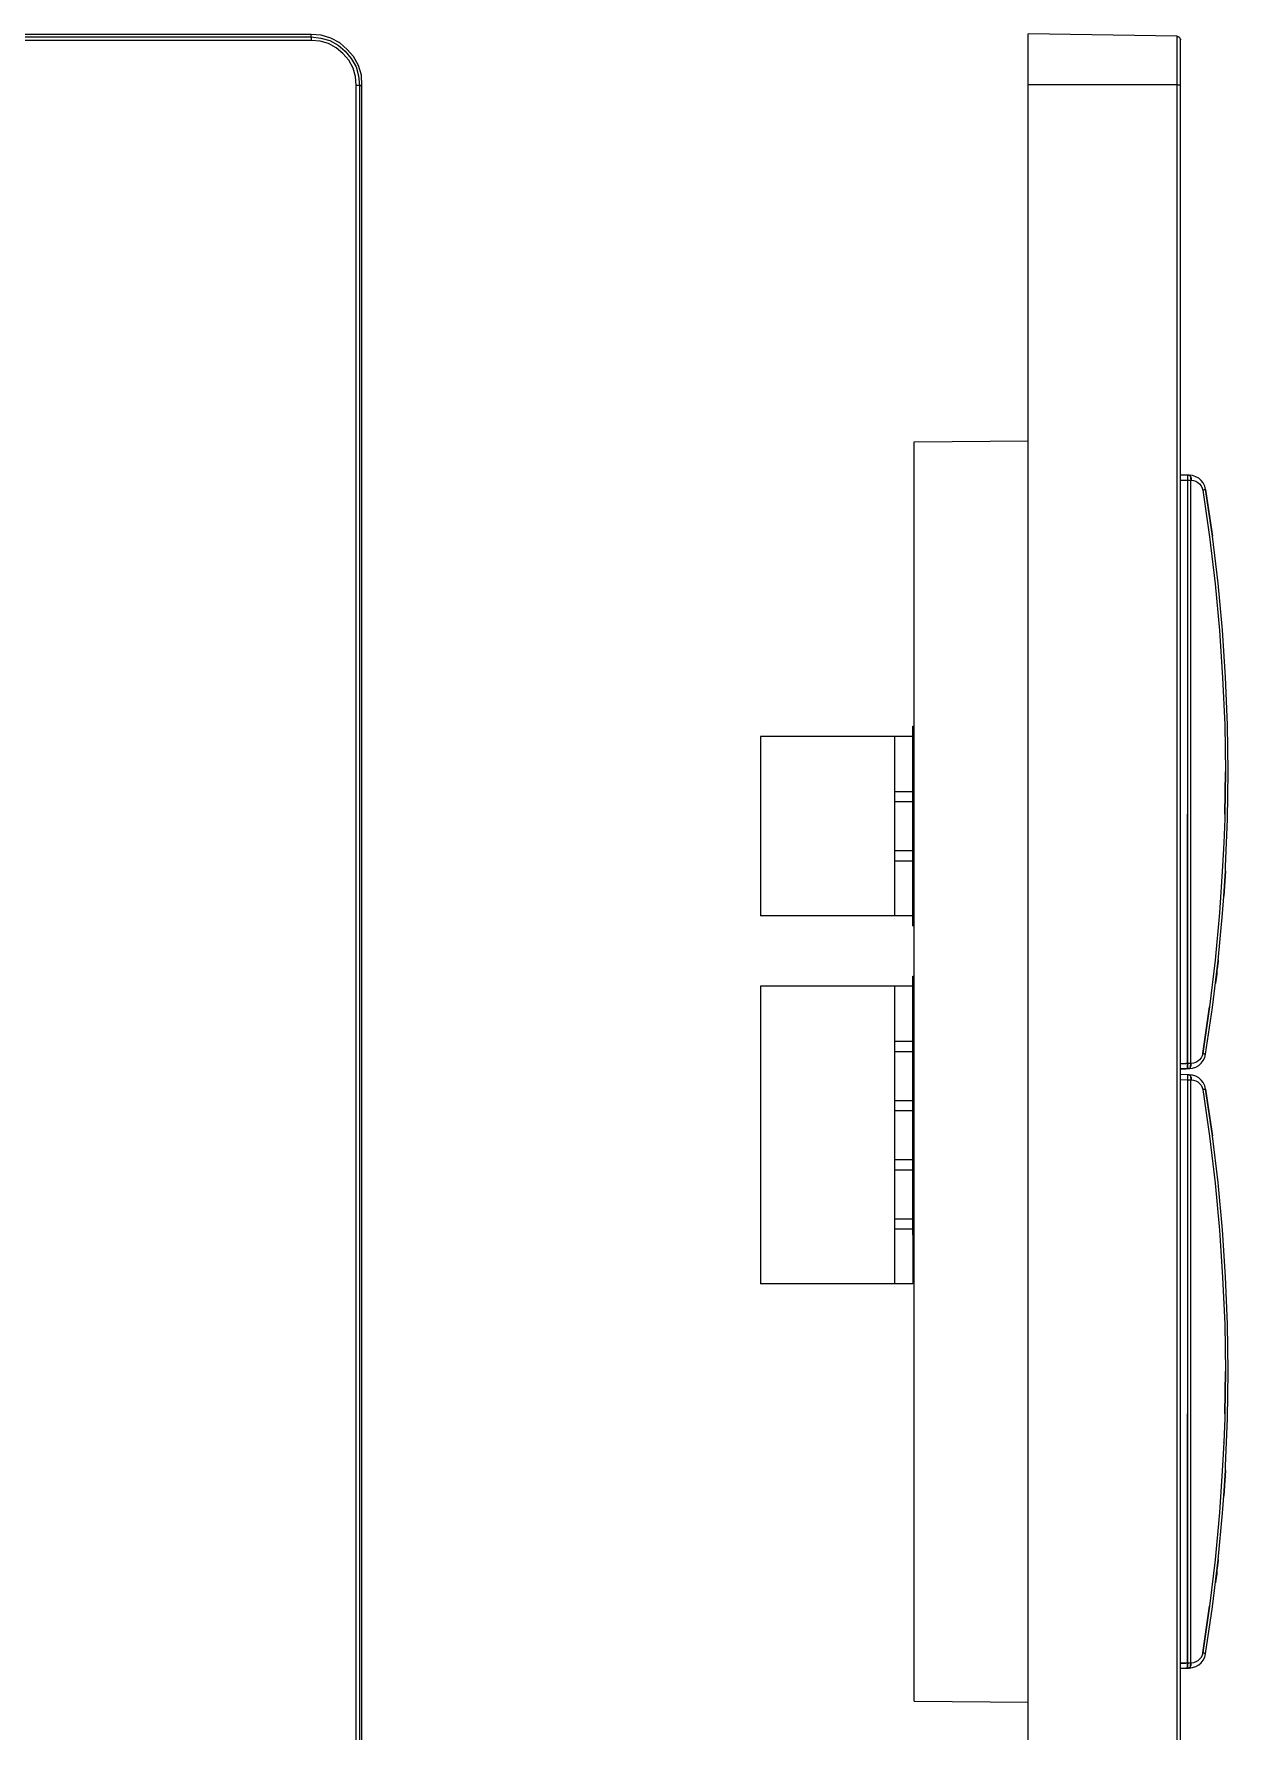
# Model space of a CAD drawing. Header units: centimetres. Extents: x -9.3 to 8.8, y -8.1 to 9.2.
# Drawn here: x 1.77 to 8.81, y -0.78 to 9.24 of the extents above; entities that cross this region are included whole.
import ezdxf

# ---------------------------------------------------------------- set-up
doc = ezdxf.new("R2010")
doc.units = ezdxf.units.CM
doc.header["$MEASUREMENT"] = 0
doc.layers.add('Camada 1', color=7, linetype='Continuous')

msp = doc.modelspace()

# ---------------------------------------------------------------- linework, layer by layer
at = {"layer": 'Camada 1', "color": 250, "lineweight": 25}
for points in [[(3.4043, 9.23572), (3.4043, 9.23572), (-8.97467, 9.23572), (-8.97467, 9.23572)], [(-8.97467, 9.22161), (-8.97467, 9.22161), (3.4043, 9.22161), (3.4043, 9.22161)], [(3.4043, 9.22161), (3.4043, 9.22161), (3.4043, 9.23572), (3.4043, 9.23572)], [(3.4043, 9.22161), (3.4043, 9.22161), (3.4043, 9.20045), (3.4043, 9.20045)], [(7.6334, 8.93939), (7.6334, 8.93939), (7.6334, 9.23925), (7.6334, 9.23925)], [(8.51182, 9.22514), (8.51182, 9.22514), (7.6334, 9.23925), (7.6334, 9.23925)], [(8.51182, 9.22514), (8.51182, 9.22514), (8.51182, 8.93939), (8.51182, 8.93939)], [(3.4043, 9.20045), (3.4043, 9.20045), (-8.97467, 9.20045), (-8.97467, 9.20045)], [(8.53299, 8.93939), (8.53299, 8.93939), (8.53299, 9.20397), (8.53299, 9.20397)], [(3.66889, -2.70228), (3.66889, -2.70228), (3.66889, 8.93586), (3.66889, 8.93586)], [(3.69005, 8.93586), (3.69005, 8.93586), (3.66889, 8.93586), (3.66889, 8.93586)], [(3.69005, 8.93586), (3.69005, 8.93586), (3.69005, -2.70228), (3.69005, -2.70228)], [(3.69005, 8.93586), (3.69005, 8.93586), (3.70417, 8.93586), (3.70417, 8.93586)], [(3.70417, -2.70228), (3.70417, -2.70228), (3.70417, 8.93586), (3.70417, 8.93586)], [(8.51182, 8.93939), (8.51182, 8.93939), (7.6334, 8.93939), (7.6334, 8.93939)], [(7.6334, -2.70228), (7.6334, -2.70228), (7.6334, 8.93939), (7.6334, 8.93939)], [(8.51182, 8.93939), (8.51182, 8.93939), (8.51182, -2.70228), (8.51182, -2.70228)], [(8.51182, 8.93939), (8.51182, 8.93939), (8.53299, 8.93939), (8.53299, 8.93939)], [(8.53299, -2.70228), (8.53299, -2.70228), (8.53299, 8.93939), (8.53299, 8.93939)], [(6.96136, 6.83154), (6.96136, 6.83154), (7.6334, 6.83796), (7.6334, 6.83796)], [(6.96136, -0.60149), (6.96136, -0.60149), (6.96136, 6.83154), (6.96136, 6.83154)], [(8.5731, 6.63445), (8.5731, 6.63445), (8.53299, 6.63554), (8.53299, 6.63554)], [(8.5731, 6.63445), (8.5731, 6.63445), (8.5731, 6.60446), (8.5731, 6.60446)], [(8.58192, 6.63445), (8.58192, 6.63445), (8.5731, 6.63445), (8.5731, 6.63445)], [(8.58368, 6.63445), (8.58368, 6.63445), (8.58192, 6.63445), (8.58192, 6.63445)], [(8.53299, 6.60555), (8.53299, 6.60555), (8.5731, 6.60446), (8.5731, 6.60446)], [(8.5731, 6.60446), (8.5731, 6.60446), (8.59427, 6.60446), (8.59427, 6.60446)], [(8.59427, 3.16135), (8.59427, 3.16135), (8.59427, 6.60446), (8.59427, 6.60446)], [(8.59427, 6.60446), (8.59427, 6.60446), (8.59603, 6.60446), (8.59603, 6.60446)], [(6.95431, 5.15232), (6.95431, 5.15232), (6.96136, 5.15232), (6.96136, 5.15232)], [(6.95431, 3.97404), (6.95431, 3.97404), (6.95431, 5.15232), (6.95431, 5.15232)], [(6.95431, 5.09235), (6.95431, 5.09235), (6.95431, 5.15232), (6.95431, 5.15232)], [(6.95431, 5.15232), (6.95431, 5.15232), (6.95431, 5.15232), (6.95431, 5.15232)], [(6.84495, 5.09235), (6.84495, 5.09235), (6.05472, 5.09235), (6.05472, 5.09235)], [(6.05472, 5.09235), (6.05472, 5.09235), (6.05472, 4.03401), (6.05472, 4.03401)], [(6.84495, 5.09235), (6.84495, 5.09235), (6.84495, 4.03401), (6.84495, 4.03401)], [(6.95431, 5.09235), (6.95431, 5.09235), (6.84495, 5.09235), (6.84495, 5.09235)], [(6.95431, 5.09235), (6.95431, 5.09235), (6.95431, 4.76779), (6.95431, 4.76779)], [(6.84495, 4.76779), (6.84495, 4.76779), (6.95431, 4.76779), (6.95431, 4.76779)], [(6.95431, 4.70782), (6.95431, 4.70782), (6.95431, 4.76779), (6.95431, 4.76779)], [(6.84495, 4.70782), (6.84495, 4.70782), (6.95431, 4.70782), (6.95431, 4.70782)], [(6.95431, 4.70782), (6.95431, 4.70782), (6.95431, 4.41854), (6.95431, 4.41854)], [(6.84495, 4.41854), (6.84495, 4.41854), (6.95431, 4.41854), (6.95431, 4.41854)], [(6.95431, 4.35857), (6.95431, 4.35857), (6.95431, 4.41854), (6.95431, 4.41854)], [(6.84495, 4.35857), (6.84495, 4.35857), (6.95431, 4.35857), (6.95431, 4.35857)], [(6.95431, 4.35857), (6.95431, 4.35857), (6.95431, 4.03401), (6.95431, 4.03401)], [(8.78766, 4.14846), (8.78766, 4.14846), (8.78769, 4.14877), (8.78769, 4.14877)], [(6.84495, 4.03401), (6.84495, 4.03401), (6.05472, 4.03401), (6.05472, 4.03401)], [(6.95431, 4.03401), (6.95431, 4.03401), (6.84495, 4.03401), (6.84495, 4.03401)], [(6.95431, 3.97404), (6.95431, 3.97404), (6.95431, 4.03401), (6.95431, 4.03401)], [(6.95431, 3.97404), (6.95431, 3.97404), (6.96136, 3.97404), (6.96136, 3.97404)], [(6.95431, 3.97404), (6.95431, 3.97404), (6.95431, 3.97404), (6.95431, 3.97404)], [(6.84495, 3.61774), (6.84495, 3.61774), (6.05472, 3.61774), (6.05472, 3.61774)], [(6.05472, 3.61774), (6.05472, 3.61774), (6.05472, 1.8609), (6.05472, 1.8609)], [(6.84495, 3.61774), (6.84495, 3.61774), (6.84495, 1.8609), (6.84495, 1.8609)], [(6.95431, 3.61774), (6.95431, 3.61774), (6.84495, 3.61774), (6.84495, 3.61774)], [(6.95431, 3.67771), (6.95431, 3.67771), (6.96136, 3.67771), (6.96136, 3.67771)], [(6.95431, 2.15018), (6.95431, 2.15018), (6.95431, 3.67771), (6.95431, 3.67771)], [(6.95431, 3.61774), (6.95431, 3.61774), (6.95431, 3.67771), (6.95431, 3.67771)], [(6.95431, 3.67771), (6.95431, 3.67771), (6.95431, 3.67771), (6.95431, 3.67771)], [(6.95431, 3.61774), (6.95431, 3.61774), (6.95431, 3.29318), (6.95431, 3.29318)], [(8.7389, 3.63407), (8.7389, 3.63407), (8.7389, 3.63407), (8.7389, 3.63407)], [(6.84495, 3.29318), (6.84495, 3.29318), (6.95431, 3.29318), (6.95431, 3.29318)], [(6.84495, 3.23321), (6.84495, 3.23321), (6.95431, 3.23321), (6.95431, 3.23321)], [(6.95431, 3.23321), (6.95431, 3.23321), (6.95431, 3.29318), (6.95431, 3.29318)], [(6.95431, 3.23321), (6.95431, 3.23321), (6.95431, 2.94393), (6.95431, 2.94393)], [(8.5731, 3.16135), (8.5731, 3.16135), (8.56481, 3.16121), (8.56481, 3.16121)], [(8.58192, 3.13136), (8.58192, 3.13136), (8.58368, 3.13136), (8.58368, 3.13136)], [(8.59603, 3.16135), (8.59603, 3.16135), (8.59427, 3.16135), (8.59427, 3.16135)], [(8.5731, 3.09563), (8.5731, 3.09563), (8.53299, 3.09672), (8.53299, 3.09672)], [(8.53299, 3.06677), (8.53299, 3.06677), (8.5731, 3.06564), (8.5731, 3.06564)], [(8.5731, 3.09563), (8.5731, 3.09563), (8.5731, 3.06564), (8.5731, 3.06564)], [(8.58192, 3.09563), (8.58192, 3.09563), (8.5731, 3.09563), (8.5731, 3.09563)], [(8.5731, 3.06564), (8.5731, 3.06564), (8.59427, 3.06564), (8.59427, 3.06564)], [(8.58368, 3.09563), (8.58368, 3.09563), (8.58192, 3.09563), (8.58192, 3.09563)], [(8.59427, -0.37747), (8.59427, -0.37747), (8.59427, 3.06564), (8.59427, 3.06564)], [(8.59427, 3.06564), (8.59427, 3.06564), (8.59603, 3.06564), (8.59603, 3.06564)], [(6.84495, 2.94393), (6.84495, 2.94393), (6.95431, 2.94393), (6.95431, 2.94393)], [(6.95431, 2.88396), (6.95431, 2.88396), (6.95431, 2.94393), (6.95431, 2.94393)], [(6.84495, 2.88396), (6.84495, 2.88396), (6.95431, 2.88396), (6.95431, 2.88396)], [(6.95431, 2.88396), (6.95431, 2.88396), (6.95431, 2.59468), (6.95431, 2.59468)], [(6.84495, 2.59468), (6.84495, 2.59468), (6.95431, 2.59468), (6.95431, 2.59468)], [(6.84495, 2.53471), (6.84495, 2.53471), (6.95431, 2.53471), (6.95431, 2.53471)], [(6.95431, 2.53471), (6.95431, 2.53471), (6.95431, 2.59468), (6.95431, 2.59468)], [(6.95431, 2.53471), (6.95431, 2.53471), (6.95431, 2.24543), (6.95431, 2.24543)], [(6.84495, 2.24543), (6.84495, 2.24543), (6.95431, 2.24543), (6.95431, 2.24543)], [(6.95431, 2.18546), (6.95431, 2.18546), (6.95431, 2.24543), (6.95431, 2.24543)], [(6.84495, 2.18546), (6.84495, 2.18546), (6.95431, 2.18546), (6.95431, 2.18546)], [(6.95431, 2.18546), (6.95431, 2.18546), (6.95431, 1.8609), (6.95431, 1.8609)], [(6.95431, 2.15018), (6.95431, 2.15018), (6.96136, 2.15018), (6.96136, 2.15018)], [(6.95431, 2.15018), (6.95431, 2.15018), (6.95431, 2.15018), (6.95431, 2.15018)], [(6.84495, 1.8609), (6.84495, 1.8609), (6.05472, 1.8609), (6.05472, 1.8609)], [(6.95431, 1.8609), (6.95431, 1.8609), (6.84495, 1.8609), (6.84495, 1.8609)], [(6.96136, 1.89265), (6.96136, 1.89265), (6.95431, 1.89265), (6.95431, 1.89265)], [(8.78766, 0.60964), (8.78766, 0.60964), (8.78769, 0.60995), (8.78769, 0.60995)], [(8.7389, 0.09525), (8.7389, 0.09525), (8.7389, 0.09525), (8.7389, 0.09525)], [(8.5731, -0.37747), (8.5731, -0.37747), (8.56481, -0.37761), (8.56481, -0.37761)], [(8.59603, -0.37747), (8.59603, -0.37747), (8.59427, -0.37747), (8.59427, -0.37747)], [(8.58192, -0.40746), (8.58192, -0.40746), (8.58368, -0.40746), (8.58368, -0.40746)], [(6.96136, -0.60149), (6.96136, -0.60149), (7.6334, -0.60791), (7.6334, -0.60791)]]:
    msp.add_open_spline(points, degree=3, dxfattribs=at)
for points, knots in [([(3.70417, 8.93586), (3.70417, 8.93586), (3.70064, 8.99583), (3.70064, 8.99583), (3.70064, 8.99583), (3.683, 9.05228), (3.683, 9.05228), (3.683, 9.05228), (3.65478, 9.1052), (3.65478, 9.1052), (3.65478, 9.1052), (3.61597, 9.14753), (3.61597, 9.14753), (3.61597, 9.14753), (3.57364, 9.18633), (3.57364, 9.18633), (3.57364, 9.18633), (3.52072, 9.21456), (3.52072, 9.21456), (3.52072, 9.21456), (3.46428, 9.2322), (3.46428, 9.2322), (3.46428, 9.2322), (3.4043, 9.23572), (3.4043, 9.23572)], [0, 0, 0, 0, 0.125, 0.125, 0.125, 0.25, 0.25, 0.25, 0.375, 0.375, 0.375, 0.5, 0.5, 0.5, 0.625, 0.625, 0.625, 0.75, 0.75, 0.75, 0.875, 0.875, 0.875, 1, 1, 1, 1]), ([(3.4043, 9.22161), (3.4043, 9.22161), (3.46075, 9.21456), (3.46075, 9.21456), (3.46075, 9.21456), (3.51367, 9.20045), (3.51367, 9.20045), (3.51367, 9.20045), (3.56305, 9.17222), (3.56305, 9.17222), (3.56305, 9.17222), (3.60539, 9.13695), (3.60539, 9.13695), (3.60539, 9.13695), (3.64067, 9.09461), (3.64067, 9.09461), (3.64067, 9.09461), (3.66889, 9.04522), (3.66889, 9.04522), (3.66889, 9.04522), (3.683, 8.99231), (3.683, 8.99231), (3.683, 8.99231), (3.69005, 8.93586), (3.69005, 8.93586)], [0, 0, 0, 0, 0.125, 0.125, 0.125, 0.25, 0.25, 0.25, 0.375, 0.375, 0.375, 0.5, 0.5, 0.5, 0.625, 0.625, 0.625, 0.75, 0.75, 0.75, 0.875, 0.875, 0.875, 1, 1, 1, 1]), ([(8.51182, 9.22514), (8.51182, 9.22514), (8.51535, 9.22514), (8.51535, 9.22514), (8.51535, 9.22514), (8.51887, 9.22161), (8.51887, 9.22161), (8.51887, 9.22161), (8.5224, 9.22161), (8.5224, 9.22161), (8.5224, 9.22161), (8.52593, 9.21808), (8.52593, 9.21808), (8.52593, 9.21808), (8.52946, 9.21456), (8.52946, 9.21456), (8.52946, 9.21456), (8.52946, 9.21103), (8.52946, 9.21103), (8.52946, 9.21103), (8.53299, 9.2075), (8.53299, 9.2075), (8.53299, 9.2075), (8.53299, 9.20397), (8.53299, 9.20397)], [0, 0, 0, 0, 0.125, 0.125, 0.125, 0.25, 0.25, 0.25, 0.375, 0.375, 0.375, 0.5, 0.5, 0.5, 0.625, 0.625, 0.625, 0.75, 0.75, 0.75, 0.875, 0.875, 0.875, 1, 1, 1, 1]), ([(3.66889, 8.93586), (3.66889, 8.93586), (3.66536, 8.98878), (3.66536, 8.98878), (3.66536, 8.98878), (3.65125, 9.03817), (3.65125, 9.03817), (3.65125, 9.03817), (3.62655, 9.08403), (3.62655, 9.08403), (3.62655, 9.08403), (3.59128, 9.12283), (3.59128, 9.12283), (3.59128, 9.12283), (3.55247, 9.15811), (3.55247, 9.15811), (3.55247, 9.15811), (3.50661, 9.18281), (3.50661, 9.18281), (3.50661, 9.18281), (3.45722, 9.19692), (3.45722, 9.19692), (3.45722, 9.19692), (3.4043, 9.20045), (3.4043, 9.20045)], [0, 0, 0, 0, 0.125, 0.125, 0.125, 0.25, 0.25, 0.25, 0.375, 0.375, 0.375, 0.5, 0.5, 0.5, 0.625, 0.625, 0.625, 0.75, 0.75, 0.75, 0.875, 0.875, 0.875, 1, 1, 1, 1]), ([(8.58192, 6.63445), (8.58192, 6.63445), (8.58368, 6.63445), (8.58368, 6.63445), (8.58368, 6.63445), (8.58545, 6.63268), (8.58545, 6.63268), (8.58545, 6.63268), (8.58897, 6.62915), (8.58897, 6.62915), (8.58897, 6.62915), (8.59074, 6.62563), (8.59074, 6.62563), (8.59074, 6.62563), (8.5925, 6.6221), (8.5925, 6.6221), (8.5925, 6.6221), (8.5925, 6.61681), (8.5925, 6.61681), (8.5925, 6.61681), (8.59427, 6.61151), (8.59427, 6.61151), (8.59427, 6.61151), (8.59427, 6.60446), (8.59427, 6.60446)], [0, 0, 0, 0, 0.125, 0.125, 0.125, 0.25, 0.25, 0.25, 0.375, 0.375, 0.375, 0.5, 0.5, 0.5, 0.625, 0.625, 0.625, 0.75, 0.75, 0.75, 0.875, 0.875, 0.875, 1, 1, 1, 1]), ([(8.58368, 6.63445), (8.58368, 6.63445), (8.58721, 6.63445), (8.58721, 6.63445), (8.58721, 6.63445), (8.58897, 6.63268), (8.58897, 6.63268), (8.58897, 6.63268), (8.59074, 6.62915), (8.59074, 6.62915), (8.59074, 6.62915), (8.5925, 6.62563), (8.5925, 6.62563), (8.5925, 6.62563), (8.59427, 6.6221), (8.59427, 6.6221), (8.59427, 6.6221), (8.59603, 6.61681), (8.59603, 6.61681), (8.59603, 6.61681), (8.59603, 6.60446), (8.59603, 6.60446)], [0, 0, 0, 0, 0.14285714, 0.14285714, 0.14285714, 0.28571429, 0.28571429, 0.28571429, 0.42857143, 0.42857143, 0.42857143, 0.57142857, 0.57142857, 0.57142857, 0.71428571, 0.71428571, 0.71428571, 0.85714286, 0.85714286, 0.85714286, 1, 1, 1, 1]), ([(8.6807, 6.54978), (8.6807, 6.54978), (8.6754, 6.56918), (8.6754, 6.56918), (8.6754, 6.56918), (8.66658, 6.58858), (8.66658, 6.58858), (8.66658, 6.58858), (8.65424, 6.6027), (8.65424, 6.6027), (8.65424, 6.6027), (8.64013, 6.61681), (8.64013, 6.61681), (8.64013, 6.61681), (8.62249, 6.62563), (8.62249, 6.62563), (8.62249, 6.62563), (8.60308, 6.63268), (8.60308, 6.63268), (8.60308, 6.63268), (8.58368, 6.63445), (8.58368, 6.63445)], [0, 0, 0, 0, 0.14285714, 0.14285714, 0.14285714, 0.28571429, 0.28571429, 0.28571429, 0.42857143, 0.42857143, 0.42857143, 0.57142857, 0.57142857, 0.57142857, 0.71428571, 0.71428571, 0.71428571, 0.85714286, 0.85714286, 0.85714286, 1, 1, 1, 1]), ([(8.5731, 6.60446), (8.5731, 6.60446), (8.5731, 3.16135), (8.5731, 3.16135), (8.5731, 3.16135), (8.5731, 4.63289), (8.5731, 4.63289), (8.5731, 4.63289), (8.5731, 3.16135), (8.5731, 3.16135), (8.5731, 3.16135), (8.5731, 4.63289), (8.5731, 4.63289), (8.5731, 4.63289), (8.5731, 3.16135), (8.5731, 3.16135), (8.5731, 3.16135), (8.5731, 4.63289), (8.5731, 4.63289), (8.5731, 4.63289), (8.5731, 3.16135), (8.5731, 3.16135), (8.5731, 3.16135), (8.5731, 4.63289), (8.5731, 4.63289)], [0, 0, 0, 0, 0.125, 0.125, 0.125, 0.25, 0.25, 0.25, 0.375, 0.375, 0.375, 0.5, 0.5, 0.5, 0.625, 0.625, 0.625, 0.75, 0.75, 0.75, 0.875, 0.875, 0.875, 1, 1, 1, 1]), ([(8.59603, 6.60446), (8.59603, 6.60446), (8.61014, 6.6027), (8.61014, 6.6027), (8.61014, 6.6027), (8.62249, 6.59917), (8.62249, 6.59917), (8.62249, 6.59917), (8.63483, 6.59211), (8.63483, 6.59211), (8.63483, 6.59211), (8.64542, 6.58329), (8.64542, 6.58329), (8.64542, 6.58329), (8.65424, 6.57271), (8.65424, 6.57271), (8.65424, 6.57271), (8.66129, 6.5586), (8.66129, 6.5586), (8.66129, 6.5586), (8.66482, 6.54625), (8.66482, 6.54625)], [0, 0, 0, 0, 0.14285714, 0.14285714, 0.14285714, 0.28571429, 0.28571429, 0.28571429, 0.42857143, 0.42857143, 0.42857143, 0.57142857, 0.57142857, 0.57142857, 0.71428571, 0.71428571, 0.71428571, 0.85714286, 0.85714286, 0.85714286, 1, 1, 1, 1]), ([(8.6807, 6.54978), (8.6807, 6.54978), (8.67893, 6.54978), (8.67893, 6.54978), (8.67893, 6.54978), (8.67717, 6.54801), (8.67717, 6.54801), (8.67717, 6.54801), (8.67188, 6.54801), (8.67188, 6.54801), (8.67188, 6.54801), (8.66835, 6.54625), (8.66835, 6.54625), (8.66835, 6.54625), (8.66482, 6.54625), (8.66482, 6.54625)], [0, 0, 0, 0, 0.2, 0.2, 0.2, 0.4, 0.4, 0.4, 0.6, 0.6, 0.6, 0.8, 0.8, 0.8, 1, 1, 1, 1]), ([(8.66482, 6.54625), (8.66482, 6.54625), (8.70363, 6.27108), (8.70363, 6.27108), (8.70363, 6.27108), (8.73714, 5.99415), (8.73714, 5.99415), (8.73714, 5.99415), (8.7636, 5.71722), (8.7636, 5.71722), (8.7636, 5.71722), (8.78124, 5.44029), (8.78124, 5.44029), (8.78124, 5.44029), (8.79358, 5.1616), (8.79358, 5.1616), (8.79358, 5.1616), (8.79711, 4.8829), (8.79711, 4.8829), (8.79711, 4.8829), (8.79394, 4.63289), (8.79394, 4.63289), (8.79394, 4.63289), (8.79711, 4.8829), (8.79711, 4.8829)], [0, 0, 0, 0, 0.125, 0.125, 0.125, 0.25, 0.25, 0.25, 0.375, 0.375, 0.375, 0.5, 0.5, 0.5, 0.625, 0.625, 0.625, 0.75, 0.75, 0.75, 0.875, 0.875, 0.875, 1, 1, 1, 1]), ([(8.79711, 4.29768), (8.79711, 4.29768), (8.79888, 4.32551), (8.79888, 4.32551), (8.79888, 4.32551), (8.80946, 4.60421), (8.80946, 4.60421), (8.80946, 4.60421), (8.81299, 4.8829), (8.81299, 4.8829), (8.81299, 4.8829), (8.80946, 5.1616), (8.80946, 5.1616), (8.80946, 5.1616), (8.79888, 5.44206), (8.79888, 5.44206), (8.79888, 5.44206), (8.78124, 5.71899), (8.78124, 5.71899), (8.78124, 5.71899), (8.75478, 5.99768), (8.75478, 5.99768), (8.75478, 5.99768), (8.72127, 6.27461), (8.72127, 6.27461), (8.72127, 6.27461), (8.6807, 6.54978), (8.6807, 6.54978), (8.6807, 6.54978), (8.72127, 6.27461), (8.72127, 6.27461), (8.72127, 6.27461), (8.6807, 6.54978), (8.6807, 6.54978)], [0, 0, 0, 0, 0.09090909, 0.09090909, 0.09090909, 0.18181818, 0.18181818, 0.18181818, 0.27272727, 0.27272727, 0.27272727, 0.36363636, 0.36363636, 0.36363636, 0.45454545, 0.45454545, 0.45454545, 0.54545455, 0.54545455, 0.54545455, 0.63636364, 0.63636364, 0.63636364, 0.72727273, 0.72727273, 0.72727273, 0.81818182, 0.81818182, 0.81818182, 0.90909091, 0.90909091, 0.90909091, 1, 1, 1, 1]), ([(8.5731, 3.15606), (8.5731, 3.15606), (8.5731, 4.63289), (8.5731, 4.63289), (8.5731, 4.63289), (8.5731, 3.15076), (8.5731, 3.15076), (8.5731, 3.15076), (8.5731, 3.15606), (8.5731, 3.15606)], [0, 0, 0, 0, 0.33333333, 0.33333333, 0.33333333, 0.66666667, 0.66666667, 0.66666667, 1, 1, 1, 1]), ([(8.5731, 3.16135), (8.5731, 3.16135), (8.5731, 3.15606), (8.5731, 3.15606), (8.5731, 3.15606), (8.5731, 4.63289), (8.5731, 4.63289), (8.5731, 4.63289), (8.5731, 3.16135), (8.5731, 3.16135)], [0, 0, 0, 0, 0.33333333, 0.33333333, 0.33333333, 0.66666667, 0.66666667, 0.66666667, 1, 1, 1, 1]), ([(8.79394, 4.63289), (8.79394, 4.63289), (8.79358, 4.60597), (8.79358, 4.60597), (8.79358, 4.60597), (8.78731, 4.46451), (8.78731, 4.46451)], [0, 0, 0, 0, 0.5, 0.5, 0.5, 1, 1, 1, 1]), ([(8.78731, 4.4643), (8.78731, 4.4643), (8.78124, 4.32728), (8.78124, 4.32728), (8.78124, 4.32728), (8.7636, 4.05035), (8.7636, 4.05035), (8.7636, 4.05035), (8.73714, 3.77165), (8.73714, 3.77165), (8.73714, 3.77165), (8.70363, 3.49649), (8.70363, 3.49649), (8.70363, 3.49649), (8.66482, 3.22132), (8.66482, 3.22132), (8.66482, 3.22132), (8.70363, 3.49649), (8.70363, 3.49649)], [0, 0, 0, 0, 0.16666667, 0.16666667, 0.16666667, 0.33333333, 0.33333333, 0.33333333, 0.5, 0.5, 0.5, 0.66666667, 0.66666667, 0.66666667, 0.83333333, 0.83333333, 0.83333333, 1, 1, 1, 1]), ([(8.78731, 4.46451), (8.78731, 4.46451), (8.78731, 4.4643), (8.78731, 4.4643), (8.78731, 4.4643), (8.78731, 4.46451), (8.78731, 4.46451)], [0, 0, 0, 0, 0.5, 0.5, 0.5, 1, 1, 1, 1]), ([(8.78769, 4.14877), (8.78769, 4.14877), (8.79711, 4.29768), (8.79711, 4.29768), (8.79711, 4.29768), (8.78769, 4.14877), (8.78769, 4.14877)], [0, 0, 0, 0, 0.5, 0.5, 0.5, 1, 1, 1, 1]), ([(8.6807, 3.21603), (8.6807, 3.21603), (8.72127, 3.49296), (8.72127, 3.49296), (8.72127, 3.49296), (8.75478, 3.76989), (8.75478, 3.76989), (8.75478, 3.76989), (8.78124, 4.04682), (8.78124, 4.04682), (8.78124, 4.04682), (8.78766, 4.14846), (8.78766, 4.14846)], [0, 0, 0, 0, 0.25, 0.25, 0.25, 0.5, 0.5, 0.5, 0.75, 0.75, 0.75, 1, 1, 1, 1]), ([(8.75478, 3.77165), (8.75478, 3.77165), (8.75478, 3.77342), (8.75478, 3.77342), (8.75478, 3.77342), (8.75478, 3.76636), (8.75478, 3.76636), (8.75478, 3.76636), (8.75302, 3.75225), (8.75302, 3.75225), (8.75302, 3.75225), (8.75125, 3.73285), (8.75125, 3.73285), (8.75125, 3.73285), (8.74772, 3.70992), (8.74772, 3.70992), (8.74772, 3.70992), (8.74596, 3.68699), (8.74596, 3.68699), (8.74596, 3.68699), (8.74243, 3.66582), (8.74243, 3.66582), (8.74243, 3.66582), (8.74067, 3.64818), (8.74067, 3.64818), (8.74067, 3.64818), (8.7389, 3.6376), (8.7389, 3.6376), (8.7389, 3.6376), (8.7389, 3.63407), (8.7389, 3.63407)], [0, 0, 0, 0, 0.1, 0.1, 0.1, 0.2, 0.2, 0.2, 0.3, 0.3, 0.3, 0.4, 0.4, 0.4, 0.5, 0.5, 0.5, 0.6, 0.6, 0.6, 0.7, 0.7, 0.7, 0.8, 0.8, 0.8, 0.9, 0.9, 0.9, 1, 1, 1, 1]), ([(8.58368, 3.13136), (8.58368, 3.13136), (8.60308, 3.13489), (8.60308, 3.13489), (8.60308, 3.13489), (8.62249, 3.14018), (8.62249, 3.14018), (8.62249, 3.14018), (8.64013, 3.15076), (8.64013, 3.15076), (8.64013, 3.15076), (8.65424, 3.16311), (8.65424, 3.16311), (8.65424, 3.16311), (8.66658, 3.17899), (8.66658, 3.17899), (8.66658, 3.17899), (8.6754, 3.19663), (8.6754, 3.19663), (8.6754, 3.19663), (8.6807, 3.21603), (8.6807, 3.21603)], [0, 0, 0, 0, 0.14285714, 0.14285714, 0.14285714, 0.28571429, 0.28571429, 0.28571429, 0.42857143, 0.42857143, 0.42857143, 0.57142857, 0.57142857, 0.57142857, 0.71428571, 0.71428571, 0.71428571, 0.85714286, 0.85714286, 0.85714286, 1, 1, 1, 1]), ([(8.66482, 3.22132), (8.66482, 3.22132), (8.66129, 3.20721), (8.66129, 3.20721), (8.66129, 3.20721), (8.65424, 3.19486), (8.65424, 3.19486), (8.65424, 3.19486), (8.64542, 3.18428), (8.64542, 3.18428), (8.64542, 3.18428), (8.63483, 3.17546), (8.63483, 3.17546), (8.63483, 3.17546), (8.62249, 3.1684), (8.62249, 3.1684), (8.62249, 3.1684), (8.61014, 3.16311), (8.61014, 3.16311), (8.61014, 3.16311), (8.59603, 3.16135), (8.59603, 3.16135)], [0, 0, 0, 0, 0.14285714, 0.14285714, 0.14285714, 0.28571429, 0.28571429, 0.28571429, 0.42857143, 0.42857143, 0.42857143, 0.57142857, 0.57142857, 0.57142857, 0.71428571, 0.71428571, 0.71428571, 0.85714286, 0.85714286, 0.85714286, 1, 1, 1, 1]), ([(8.6807, 3.21603), (8.6807, 3.21603), (8.6807, 3.21603), (8.6807, 3.21603), (8.6807, 3.21603), (8.67893, 3.21779), (8.67893, 3.21779), (8.67893, 3.21779), (8.67364, 3.21779), (8.67364, 3.21779), (8.67364, 3.21779), (8.67188, 3.21956), (8.67188, 3.21956), (8.67188, 3.21956), (8.66835, 3.21956), (8.66835, 3.21956), (8.66835, 3.21956), (8.66482, 3.22132), (8.66482, 3.22132)], [0, 0, 0, 0, 0.16666667, 0.16666667, 0.16666667, 0.33333333, 0.33333333, 0.33333333, 0.5, 0.5, 0.5, 0.66666667, 0.66666667, 0.66666667, 0.83333333, 0.83333333, 0.83333333, 1, 1, 1, 1]), ([(8.56477, 3.16121), (8.56477, 3.16121), (8.53299, 3.16025), (8.53299, 3.16025), (8.53299, 3.16025), (8.56477, 3.16121), (8.56477, 3.16121)], [0, 0, 0, 0, 0.5, 0.5, 0.5, 1, 1, 1, 1]), ([(8.53299, 3.13027), (8.53299, 3.13027), (8.56481, 3.13122), (8.56481, 3.13122), (8.56481, 3.13122), (8.53299, 3.13027), (8.53299, 3.13027)], [0, 0, 0, 0, 0.5, 0.5, 0.5, 1, 1, 1, 1]), ([(8.56481, 3.16121), (8.56481, 3.16121), (8.56477, 3.16121), (8.56477, 3.16121), (8.56477, 3.16121), (8.56481, 3.16121), (8.56481, 3.16121)], [0, 0, 0, 0, 0.5, 0.5, 0.5, 1, 1, 1, 1]), ([(8.56481, 3.13122), (8.56481, 3.13122), (8.56488, 3.13122), (8.56488, 3.13122), (8.56488, 3.13122), (8.5731, 3.13136), (8.5731, 3.13136), (8.5731, 3.13136), (8.5731, 3.13665), (8.5731, 3.13665), (8.5731, 3.13665), (8.5731, 3.13136), (8.5731, 3.13136), (8.5731, 3.13136), (8.56488, 3.13122), (8.56488, 3.13122), (8.56488, 3.13122), (8.56481, 3.13122), (8.56481, 3.13122)], [0, 0, 0, 0, 0.16666667, 0.16666667, 0.16666667, 0.33333333, 0.33333333, 0.33333333, 0.5, 0.5, 0.5, 0.66666667, 0.66666667, 0.66666667, 0.83333333, 0.83333333, 0.83333333, 1, 1, 1, 1]), ([(8.59427, 3.16135), (8.59427, 3.16135), (8.5731, 3.16135), (8.5731, 3.16135), (8.5731, 3.16135), (8.58015, 3.16135), (8.58015, 3.16135), (8.58015, 3.16135), (8.5731, 3.16135), (8.5731, 3.16135)], [0, 0, 0, 0, 0.33333333, 0.33333333, 0.33333333, 0.66666667, 0.66666667, 0.66666667, 1, 1, 1, 1]), ([(8.5731, 3.15076), (8.5731, 3.15076), (8.5731, 3.14547), (8.5731, 3.14547), (8.5731, 3.14547), (8.5731, 3.16135), (8.5731, 3.16135), (8.5731, 3.16135), (8.5731, 3.15076), (8.5731, 3.15076)], [0, 0, 0, 0, 0.33333333, 0.33333333, 0.33333333, 0.66666667, 0.66666667, 0.66666667, 1, 1, 1, 1]), ([(8.5731, 3.14547), (8.5731, 3.14547), (8.5731, 3.15606), (8.5731, 3.15606), (8.5731, 3.15606), (8.5731, 3.14135), (8.5731, 3.14135), (8.5731, 3.14135), (8.5731, 3.14547), (8.5731, 3.14547)], [0, 0, 0, 0, 0.33333333, 0.33333333, 0.33333333, 0.66666667, 0.66666667, 0.66666667, 1, 1, 1, 1]), ([(8.5731, 3.14135), (8.5731, 3.14135), (8.5731, 3.14018), (8.5731, 3.14018), (8.5731, 3.14018), (8.5731, 3.15076), (8.5731, 3.15076), (8.5731, 3.15076), (8.5731, 3.14135), (8.5731, 3.14135)], [0, 0, 0, 0, 0.33333333, 0.33333333, 0.33333333, 0.66666667, 0.66666667, 0.66666667, 1, 1, 1, 1]), ([(8.5731, 3.14018), (8.5731, 3.14018), (8.5731, 3.14547), (8.5731, 3.14547), (8.5731, 3.14547), (8.5731, 3.13665), (8.5731, 3.13665), (8.5731, 3.13665), (8.5731, 3.14018), (8.5731, 3.14018)], [0, 0, 0, 0, 0.33333333, 0.33333333, 0.33333333, 0.66666667, 0.66666667, 0.66666667, 1, 1, 1, 1]), ([(8.5731, 3.13665), (8.5731, 3.13665), (8.5731, 3.13489), (8.5731, 3.13489), (8.5731, 3.13489), (8.5731, 3.14135), (8.5731, 3.14135), (8.5731, 3.14135), (8.5731, 3.13665), (8.5731, 3.13665)], [0, 0, 0, 0, 0.33333333, 0.33333333, 0.33333333, 0.66666667, 0.66666667, 0.66666667, 1, 1, 1, 1]), ([(8.5731, 3.13489), (8.5731, 3.13489), (8.5731, 3.14018), (8.5731, 3.14018), (8.5731, 3.14018), (8.5731, 3.13313), (8.5731, 3.13313), (8.5731, 3.13313), (8.5731, 3.13489), (8.5731, 3.13489)], [0, 0, 0, 0, 0.33333333, 0.33333333, 0.33333333, 0.66666667, 0.66666667, 0.66666667, 1, 1, 1, 1]), ([(8.5731, 3.13313), (8.5731, 3.13313), (8.5731, 3.13489), (8.5731, 3.13489), (8.5731, 3.13489), (8.5731, 3.13136), (8.5731, 3.13136), (8.5731, 3.13136), (8.5731, 3.13313), (8.5731, 3.13313)], [0, 0, 0, 0, 0.33333333, 0.33333333, 0.33333333, 0.66666667, 0.66666667, 0.66666667, 1, 1, 1, 1]), ([(8.5731, 3.13136), (8.5731, 3.13136), (8.5731, 3.13313), (8.5731, 3.13313), (8.5731, 3.13313), (8.5731, 3.13136), (8.5731, 3.13136)], [0, 0, 0, 0, 0.5, 0.5, 0.5, 1, 1, 1, 1]), ([(8.5731, 3.13136), (8.5731, 3.13136), (8.58192, 3.13136), (8.58192, 3.13136), (8.58192, 3.13136), (8.57839, 3.13136), (8.57839, 3.13136), (8.57839, 3.13136), (8.58192, 3.13136), (8.58192, 3.13136)], [0, 0, 0, 0, 0.33333333, 0.33333333, 0.33333333, 0.66666667, 0.66666667, 0.66666667, 1, 1, 1, 1]), ([(8.58192, 3.13136), (8.58192, 3.13136), (8.58368, 3.13313), (8.58368, 3.13313), (8.58368, 3.13313), (8.58545, 3.13489), (8.58545, 3.13489), (8.58545, 3.13489), (8.58897, 3.13665), (8.58897, 3.13665), (8.58897, 3.13665), (8.59074, 3.14018), (8.59074, 3.14018), (8.59074, 3.14018), (8.5925, 3.14547), (8.5925, 3.14547), (8.5925, 3.14547), (8.5925, 3.15076), (8.5925, 3.15076), (8.5925, 3.15076), (8.59427, 3.15606), (8.59427, 3.15606), (8.59427, 3.15606), (8.59427, 3.16135), (8.59427, 3.16135), (8.59427, 3.16135), (8.59427, 3.15606), (8.59427, 3.15606), (8.59427, 3.15606), (8.59427, 3.16135), (8.59427, 3.16135)], [0, 0, 0, 0, 0.1, 0.1, 0.1, 0.2, 0.2, 0.2, 0.3, 0.3, 0.3, 0.4, 0.4, 0.4, 0.5, 0.5, 0.5, 0.6, 0.6, 0.6, 0.7, 0.7, 0.7, 0.8, 0.8, 0.8, 0.9, 0.9, 0.9, 1, 1, 1, 1]), ([(8.58368, 3.13136), (8.58368, 3.13136), (8.58721, 3.13313), (8.58721, 3.13313), (8.58721, 3.13313), (8.58897, 3.13489), (8.58897, 3.13489), (8.58897, 3.13489), (8.59074, 3.13665), (8.59074, 3.13665), (8.59074, 3.13665), (8.5925, 3.14018), (8.5925, 3.14018), (8.5925, 3.14018), (8.59427, 3.14547), (8.59427, 3.14547), (8.59427, 3.14547), (8.59603, 3.15076), (8.59603, 3.15076), (8.59603, 3.15076), (8.59603, 3.16135), (8.59603, 3.16135)], [0, 0, 0, 0, 0.14285714, 0.14285714, 0.14285714, 0.28571429, 0.28571429, 0.28571429, 0.42857143, 0.42857143, 0.42857143, 0.57142857, 0.57142857, 0.57142857, 0.71428571, 0.71428571, 0.71428571, 0.85714286, 0.85714286, 0.85714286, 1, 1, 1, 1]), ([(8.5731, 3.06564), (8.5731, 3.06564), (8.5731, -0.37747), (8.5731, -0.37747), (8.5731, -0.37747), (8.5731, 1.09407), (8.5731, 1.09407), (8.5731, 1.09407), (8.5731, -0.37747), (8.5731, -0.37747), (8.5731, -0.37747), (8.5731, 1.09407), (8.5731, 1.09407), (8.5731, 1.09407), (8.5731, -0.37747), (8.5731, -0.37747), (8.5731, -0.37747), (8.5731, 1.09407), (8.5731, 1.09407), (8.5731, 1.09407), (8.5731, -0.37747), (8.5731, -0.37747), (8.5731, -0.37747), (8.5731, 1.09407), (8.5731, 1.09407)], [0, 0, 0, 0, 0.125, 0.125, 0.125, 0.25, 0.25, 0.25, 0.375, 0.375, 0.375, 0.5, 0.5, 0.5, 0.625, 0.625, 0.625, 0.75, 0.75, 0.75, 0.875, 0.875, 0.875, 1, 1, 1, 1]), ([(8.58192, 3.09563), (8.58192, 3.09563), (8.58368, 3.09563), (8.58368, 3.09563), (8.58368, 3.09563), (8.58545, 3.09386), (8.58545, 3.09386), (8.58545, 3.09386), (8.58897, 3.09033), (8.58897, 3.09033), (8.58897, 3.09033), (8.59074, 3.08681), (8.59074, 3.08681), (8.59074, 3.08681), (8.5925, 3.08328), (8.5925, 3.08328), (8.5925, 3.08328), (8.5925, 3.07799), (8.5925, 3.07799), (8.5925, 3.07799), (8.59427, 3.0727), (8.59427, 3.0727), (8.59427, 3.0727), (8.59427, 3.06564), (8.59427, 3.06564)], [0, 0, 0, 0, 0.125, 0.125, 0.125, 0.25, 0.25, 0.25, 0.375, 0.375, 0.375, 0.5, 0.5, 0.5, 0.625, 0.625, 0.625, 0.75, 0.75, 0.75, 0.875, 0.875, 0.875, 1, 1, 1, 1]), ([(8.58368, 3.09563), (8.58368, 3.09563), (8.58721, 3.09563), (8.58721, 3.09563), (8.58721, 3.09563), (8.58897, 3.09386), (8.58897, 3.09386), (8.58897, 3.09386), (8.59074, 3.09033), (8.59074, 3.09033), (8.59074, 3.09033), (8.5925, 3.08681), (8.5925, 3.08681), (8.5925, 3.08681), (8.59427, 3.08328), (8.59427, 3.08328), (8.59427, 3.08328), (8.59603, 3.07799), (8.59603, 3.07799), (8.59603, 3.07799), (8.59603, 3.06564), (8.59603, 3.06564)], [0, 0, 0, 0, 0.14285714, 0.14285714, 0.14285714, 0.28571429, 0.28571429, 0.28571429, 0.42857143, 0.42857143, 0.42857143, 0.57142857, 0.57142857, 0.57142857, 0.71428571, 0.71428571, 0.71428571, 0.85714286, 0.85714286, 0.85714286, 1, 1, 1, 1]), ([(8.6807, 3.01096), (8.6807, 3.01096), (8.6754, 3.03036), (8.6754, 3.03036), (8.6754, 3.03036), (8.66658, 3.04976), (8.66658, 3.04976), (8.66658, 3.04976), (8.65424, 3.06388), (8.65424, 3.06388), (8.65424, 3.06388), (8.64013, 3.07799), (8.64013, 3.07799), (8.64013, 3.07799), (8.62249, 3.08681), (8.62249, 3.08681), (8.62249, 3.08681), (8.60308, 3.09386), (8.60308, 3.09386), (8.60308, 3.09386), (8.58368, 3.09563), (8.58368, 3.09563)], [0, 0, 0, 0, 0.14285714, 0.14285714, 0.14285714, 0.28571429, 0.28571429, 0.28571429, 0.42857143, 0.42857143, 0.42857143, 0.57142857, 0.57142857, 0.57142857, 0.71428571, 0.71428571, 0.71428571, 0.85714286, 0.85714286, 0.85714286, 1, 1, 1, 1]), ([(8.59603, 3.06564), (8.59603, 3.06564), (8.61014, 3.06388), (8.61014, 3.06388), (8.61014, 3.06388), (8.62249, 3.06035), (8.62249, 3.06035), (8.62249, 3.06035), (8.63483, 3.05329), (8.63483, 3.05329), (8.63483, 3.05329), (8.64542, 3.04447), (8.64542, 3.04447), (8.64542, 3.04447), (8.65424, 3.03389), (8.65424, 3.03389), (8.65424, 3.03389), (8.66129, 3.01978), (8.66129, 3.01978), (8.66129, 3.01978), (8.66482, 3.00743), (8.66482, 3.00743)], [0, 0, 0, 0, 0.14285714, 0.14285714, 0.14285714, 0.28571429, 0.28571429, 0.28571429, 0.42857143, 0.42857143, 0.42857143, 0.57142857, 0.57142857, 0.57142857, 0.71428571, 0.71428571, 0.71428571, 0.85714286, 0.85714286, 0.85714286, 1, 1, 1, 1]), ([(8.6807, 3.01096), (8.6807, 3.01096), (8.67893, 3.01096), (8.67893, 3.01096), (8.67893, 3.01096), (8.67717, 3.0092), (8.67717, 3.0092), (8.67717, 3.0092), (8.67188, 3.0092), (8.67188, 3.0092), (8.67188, 3.0092), (8.66835, 3.00743), (8.66835, 3.00743), (8.66835, 3.00743), (8.66482, 3.00743), (8.66482, 3.00743)], [0, 0, 0, 0, 0.2, 0.2, 0.2, 0.4, 0.4, 0.4, 0.6, 0.6, 0.6, 0.8, 0.8, 0.8, 1, 1, 1, 1]), ([(8.66482, 3.00743), (8.66482, 3.00743), (8.70363, 2.73226), (8.70363, 2.73226), (8.70363, 2.73226), (8.73714, 2.45533), (8.73714, 2.45533), (8.73714, 2.45533), (8.7636, 2.1784), (8.7636, 2.1784), (8.7636, 2.1784), (8.78124, 1.90147), (8.78124, 1.90147), (8.78124, 1.90147), (8.79358, 1.62278), (8.79358, 1.62278), (8.79358, 1.62278), (8.79711, 1.34408), (8.79711, 1.34408), (8.79711, 1.34408), (8.79394, 1.09407), (8.79394, 1.09407), (8.79394, 1.09407), (8.79711, 1.34408), (8.79711, 1.34408)], [0, 0, 0, 0, 0.125, 0.125, 0.125, 0.25, 0.25, 0.25, 0.375, 0.375, 0.375, 0.5, 0.5, 0.5, 0.625, 0.625, 0.625, 0.75, 0.75, 0.75, 0.875, 0.875, 0.875, 1, 1, 1, 1]), ([(8.79711, 0.7589), (8.79711, 0.7589), (8.79888, 0.7867), (8.79888, 0.7867), (8.79888, 0.7867), (8.80946, 1.06539), (8.80946, 1.06539), (8.80946, 1.06539), (8.81299, 1.34408), (8.81299, 1.34408), (8.81299, 1.34408), (8.80946, 1.62278), (8.80946, 1.62278), (8.80946, 1.62278), (8.79888, 1.90324), (8.79888, 1.90324), (8.79888, 1.90324), (8.78124, 2.18017), (8.78124, 2.18017), (8.78124, 2.18017), (8.75478, 2.45886), (8.75478, 2.45886), (8.75478, 2.45886), (8.72127, 2.73579), (8.72127, 2.73579), (8.72127, 2.73579), (8.6807, 3.01096), (8.6807, 3.01096), (8.6807, 3.01096), (8.72127, 2.73579), (8.72127, 2.73579), (8.72127, 2.73579), (8.6807, 3.01096), (8.6807, 3.01096)], [0, 0, 0, 0, 0.09090909, 0.09090909, 0.09090909, 0.18181818, 0.18181818, 0.18181818, 0.27272727, 0.27272727, 0.27272727, 0.36363636, 0.36363636, 0.36363636, 0.45454545, 0.45454545, 0.45454545, 0.54545455, 0.54545455, 0.54545455, 0.63636364, 0.63636364, 0.63636364, 0.72727273, 0.72727273, 0.72727273, 0.81818182, 0.81818182, 0.81818182, 0.90909091, 0.90909091, 0.90909091, 1, 1, 1, 1]), ([(8.5731, -0.38276), (8.5731, -0.38276), (8.5731, 1.09407), (8.5731, 1.09407), (8.5731, 1.09407), (8.5731, -0.38805), (8.5731, -0.38805), (8.5731, -0.38805), (8.5731, -0.38276), (8.5731, -0.38276)], [0, 0, 0, 0, 0.33333333, 0.33333333, 0.33333333, 0.66666667, 0.66666667, 0.66666667, 1, 1, 1, 1]), ([(8.5731, -0.37747), (8.5731, -0.37747), (8.5731, -0.38276), (8.5731, -0.38276), (8.5731, -0.38276), (8.5731, 1.09407), (8.5731, 1.09407), (8.5731, 1.09407), (8.5731, -0.37747), (8.5731, -0.37747)], [0, 0, 0, 0, 0.33333333, 0.33333333, 0.33333333, 0.66666667, 0.66666667, 0.66666667, 1, 1, 1, 1]), ([(8.79394, 1.09407), (8.79394, 1.09407), (8.79358, 1.06715), (8.79358, 1.06715), (8.79358, 1.06715), (8.78731, 0.92569), (8.78731, 0.92569)], [0, 0, 0, 0, 0.5, 0.5, 0.5, 1, 1, 1, 1]), ([(8.78731, 0.92548), (8.78731, 0.92548), (8.78124, 0.78846), (8.78124, 0.78846), (8.78124, 0.78846), (8.7636, 0.51153), (8.7636, 0.51153), (8.7636, 0.51153), (8.73714, 0.23283), (8.73714, 0.23283), (8.73714, 0.23283), (8.70363, -0.04233), (8.70363, -0.04233), (8.70363, -0.04233), (8.66482, -0.3175), (8.66482, -0.3175), (8.66482, -0.3175), (8.70363, -0.04233), (8.70363, -0.04233)], [0, 0, 0, 0, 0.16666667, 0.16666667, 0.16666667, 0.33333333, 0.33333333, 0.33333333, 0.5, 0.5, 0.5, 0.66666667, 0.66666667, 0.66666667, 0.83333333, 0.83333333, 0.83333333, 1, 1, 1, 1]), ([(8.78731, 0.92569), (8.78731, 0.92569), (8.78731, 0.92548), (8.78731, 0.92548), (8.78731, 0.92548), (8.78731, 0.92569), (8.78731, 0.92569)], [0, 0, 0, 0, 0.5, 0.5, 0.5, 1, 1, 1, 1]), ([(8.78769, 0.60995), (8.78769, 0.60995), (8.79711, 0.7589), (8.79711, 0.7589), (8.79711, 0.7589), (8.78769, 0.60995), (8.78769, 0.60995)], [0, 0, 0, 0, 0.5, 0.5, 0.5, 1, 1, 1, 1]), ([(8.6807, -0.32279), (8.6807, -0.32279), (8.72127, -0.04586), (8.72127, -0.04586), (8.72127, -0.04586), (8.75478, 0.23107), (8.75478, 0.23107), (8.75478, 0.23107), (8.78124, 0.508), (8.78124, 0.508), (8.78124, 0.508), (8.78766, 0.60964), (8.78766, 0.60964)], [0, 0, 0, 0, 0.25, 0.25, 0.25, 0.5, 0.5, 0.5, 0.75, 0.75, 0.75, 1, 1, 1, 1]), ([(8.75478, 0.23283), (8.75478, 0.23283), (8.75478, 0.2346), (8.75478, 0.2346), (8.75478, 0.2346), (8.75478, 0.22754), (8.75478, 0.22754), (8.75478, 0.22754), (8.75302, 0.21343), (8.75302, 0.21343), (8.75302, 0.21343), (8.75125, 0.19403), (8.75125, 0.19403), (8.75125, 0.19403), (8.74772, 0.1711), (8.74772, 0.1711), (8.74772, 0.1711), (8.74596, 0.14817), (8.74596, 0.14817), (8.74596, 0.14817), (8.74243, 0.127), (8.74243, 0.127), (8.74243, 0.127), (8.74067, 0.10936), (8.74067, 0.10936), (8.74067, 0.10936), (8.7389, 0.09878), (8.7389, 0.09878), (8.7389, 0.09878), (8.7389, 0.09525), (8.7389, 0.09525)], [0, 0, 0, 0, 0.1, 0.1, 0.1, 0.2, 0.2, 0.2, 0.3, 0.3, 0.3, 0.4, 0.4, 0.4, 0.5, 0.5, 0.5, 0.6, 0.6, 0.6, 0.7, 0.7, 0.7, 0.8, 0.8, 0.8, 0.9, 0.9, 0.9, 1, 1, 1, 1]), ([(8.56477, -0.37761), (8.56477, -0.37761), (8.53299, -0.37857), (8.53299, -0.37857), (8.53299, -0.37857), (8.56477, -0.37761), (8.56477, -0.37761)], [0, 0, 0, 0, 0.5, 0.5, 0.5, 1, 1, 1, 1]), ([(8.56481, -0.37761), (8.56481, -0.37761), (8.56477, -0.37761), (8.56477, -0.37761), (8.56477, -0.37761), (8.56481, -0.37761), (8.56481, -0.37761)], [0, 0, 0, 0, 0.5, 0.5, 0.5, 1, 1, 1, 1]), ([(8.59427, -0.37747), (8.59427, -0.37747), (8.5731, -0.37747), (8.5731, -0.37747), (8.5731, -0.37747), (8.58015, -0.37747), (8.58015, -0.37747), (8.58015, -0.37747), (8.5731, -0.37747), (8.5731, -0.37747)], [0, 0, 0, 0, 0.33333333, 0.33333333, 0.33333333, 0.66666667, 0.66666667, 0.66666667, 1, 1, 1, 1]), ([(8.5731, -0.38805), (8.5731, -0.38805), (8.5731, -0.39335), (8.5731, -0.39335), (8.5731, -0.39335), (8.5731, -0.37747), (8.5731, -0.37747), (8.5731, -0.37747), (8.5731, -0.38805), (8.5731, -0.38805)], [0, 0, 0, 0, 0.33333333, 0.33333333, 0.33333333, 0.66666667, 0.66666667, 0.66666667, 1, 1, 1, 1]), ([(8.5731, -0.39335), (8.5731, -0.39335), (8.5731, -0.38276), (8.5731, -0.38276), (8.5731, -0.38276), (8.5731, -0.39744), (8.5731, -0.39744), (8.5731, -0.39744), (8.5731, -0.39335), (8.5731, -0.39335)], [0, 0, 0, 0, 0.33333333, 0.33333333, 0.33333333, 0.66666667, 0.66666667, 0.66666667, 1, 1, 1, 1]), ([(8.5731, -0.39744), (8.5731, -0.39744), (8.5731, -0.39864), (8.5731, -0.39864), (8.5731, -0.39864), (8.5731, -0.38805), (8.5731, -0.38805), (8.5731, -0.38805), (8.5731, -0.39744), (8.5731, -0.39744)], [0, 0, 0, 0, 0.33333333, 0.33333333, 0.33333333, 0.66666667, 0.66666667, 0.66666667, 1, 1, 1, 1]), ([(8.5731, -0.39864), (8.5731, -0.39864), (8.5731, -0.39335), (8.5731, -0.39335), (8.5731, -0.39335), (8.5731, -0.40217), (8.5731, -0.40217), (8.5731, -0.40217), (8.5731, -0.39864), (8.5731, -0.39864)], [0, 0, 0, 0, 0.33333333, 0.33333333, 0.33333333, 0.66666667, 0.66666667, 0.66666667, 1, 1, 1, 1]), ([(8.5731, -0.40217), (8.5731, -0.40217), (8.5731, -0.40393), (8.5731, -0.40393), (8.5731, -0.40393), (8.5731, -0.39744), (8.5731, -0.39744), (8.5731, -0.39744), (8.5731, -0.40217), (8.5731, -0.40217)], [0, 0, 0, 0, 0.33333333, 0.33333333, 0.33333333, 0.66666667, 0.66666667, 0.66666667, 1, 1, 1, 1]), ([(8.5731, -0.40393), (8.5731, -0.40393), (8.5731, -0.39864), (8.5731, -0.39864), (8.5731, -0.39864), (8.5731, -0.40569), (8.5731, -0.40569), (8.5731, -0.40569), (8.5731, -0.40393), (8.5731, -0.40393)], [0, 0, 0, 0, 0.33333333, 0.33333333, 0.33333333, 0.66666667, 0.66666667, 0.66666667, 1, 1, 1, 1]), ([(8.58192, -0.40746), (8.58192, -0.40746), (8.58368, -0.40569), (8.58368, -0.40569), (8.58368, -0.40569), (8.58545, -0.40393), (8.58545, -0.40393), (8.58545, -0.40393), (8.58897, -0.40217), (8.58897, -0.40217), (8.58897, -0.40217), (8.59074, -0.39864), (8.59074, -0.39864), (8.59074, -0.39864), (8.5925, -0.39335), (8.5925, -0.39335), (8.5925, -0.39335), (8.5925, -0.38805), (8.5925, -0.38805), (8.5925, -0.38805), (8.59427, -0.38276), (8.59427, -0.38276), (8.59427, -0.38276), (8.59427, -0.37747), (8.59427, -0.37747), (8.59427, -0.37747), (8.59427, -0.38276), (8.59427, -0.38276), (8.59427, -0.38276), (8.59427, -0.37747), (8.59427, -0.37747)], [0, 0, 0, 0, 0.1, 0.1, 0.1, 0.2, 0.2, 0.2, 0.3, 0.3, 0.3, 0.4, 0.4, 0.4, 0.5, 0.5, 0.5, 0.6, 0.6, 0.6, 0.7, 0.7, 0.7, 0.8, 0.8, 0.8, 0.9, 0.9, 0.9, 1, 1, 1, 1]), ([(8.58368, -0.40746), (8.58368, -0.40746), (8.60308, -0.40393), (8.60308, -0.40393), (8.60308, -0.40393), (8.62249, -0.39864), (8.62249, -0.39864), (8.62249, -0.39864), (8.64013, -0.38805), (8.64013, -0.38805), (8.64013, -0.38805), (8.65424, -0.37571), (8.65424, -0.37571), (8.65424, -0.37571), (8.66658, -0.35983), (8.66658, -0.35983), (8.66658, -0.35983), (8.6754, -0.34219), (8.6754, -0.34219), (8.6754, -0.34219), (8.6807, -0.32279), (8.6807, -0.32279)], [0, 0, 0, 0, 0.14285714, 0.14285714, 0.14285714, 0.28571429, 0.28571429, 0.28571429, 0.42857143, 0.42857143, 0.42857143, 0.57142857, 0.57142857, 0.57142857, 0.71428571, 0.71428571, 0.71428571, 0.85714286, 0.85714286, 0.85714286, 1, 1, 1, 1]), ([(8.58368, -0.40746), (8.58368, -0.40746), (8.58721, -0.40569), (8.58721, -0.40569), (8.58721, -0.40569), (8.58897, -0.40393), (8.58897, -0.40393), (8.58897, -0.40393), (8.59074, -0.40217), (8.59074, -0.40217), (8.59074, -0.40217), (8.5925, -0.39864), (8.5925, -0.39864), (8.5925, -0.39864), (8.59427, -0.39335), (8.59427, -0.39335), (8.59427, -0.39335), (8.59603, -0.38805), (8.59603, -0.38805), (8.59603, -0.38805), (8.59603, -0.37747), (8.59603, -0.37747)], [0, 0, 0, 0, 0.14285714, 0.14285714, 0.14285714, 0.28571429, 0.28571429, 0.28571429, 0.42857143, 0.42857143, 0.42857143, 0.57142857, 0.57142857, 0.57142857, 0.71428571, 0.71428571, 0.71428571, 0.85714286, 0.85714286, 0.85714286, 1, 1, 1, 1]), ([(8.66482, -0.3175), (8.66482, -0.3175), (8.66129, -0.33161), (8.66129, -0.33161), (8.66129, -0.33161), (8.65424, -0.34396), (8.65424, -0.34396), (8.65424, -0.34396), (8.64542, -0.35454), (8.64542, -0.35454), (8.64542, -0.35454), (8.63483, -0.36336), (8.63483, -0.36336), (8.63483, -0.36336), (8.62249, -0.37042), (8.62249, -0.37042), (8.62249, -0.37042), (8.61014, -0.37571), (8.61014, -0.37571), (8.61014, -0.37571), (8.59603, -0.37747), (8.59603, -0.37747)], [0, 0, 0, 0, 0.14285714, 0.14285714, 0.14285714, 0.28571429, 0.28571429, 0.28571429, 0.42857143, 0.42857143, 0.42857143, 0.57142857, 0.57142857, 0.57142857, 0.71428571, 0.71428571, 0.71428571, 0.85714286, 0.85714286, 0.85714286, 1, 1, 1, 1]), ([(8.6807, -0.32279), (8.6807, -0.32279), (8.6807, -0.32279), (8.6807, -0.32279), (8.6807, -0.32279), (8.67893, -0.32103), (8.67893, -0.32103), (8.67893, -0.32103), (8.67364, -0.32103), (8.67364, -0.32103), (8.67364, -0.32103), (8.67188, -0.31926), (8.67188, -0.31926), (8.67188, -0.31926), (8.66835, -0.31926), (8.66835, -0.31926), (8.66835, -0.31926), (8.66482, -0.3175), (8.66482, -0.3175)], [0, 0, 0, 0, 0.16666667, 0.16666667, 0.16666667, 0.33333333, 0.33333333, 0.33333333, 0.5, 0.5, 0.5, 0.66666667, 0.66666667, 0.66666667, 0.83333333, 0.83333333, 0.83333333, 1, 1, 1, 1]), ([(8.53299, -0.40855), (8.53299, -0.40855), (8.56481, -0.4076), (8.56481, -0.4076), (8.56481, -0.4076), (8.53299, -0.40855), (8.53299, -0.40855)], [0, 0, 0, 0, 0.5, 0.5, 0.5, 1, 1, 1, 1]), ([(8.56481, -0.4076), (8.56481, -0.4076), (8.56488, -0.4076), (8.56488, -0.4076), (8.56488, -0.4076), (8.5731, -0.40746), (8.5731, -0.40746), (8.5731, -0.40746), (8.5731, -0.40217), (8.5731, -0.40217), (8.5731, -0.40217), (8.5731, -0.40746), (8.5731, -0.40746), (8.5731, -0.40746), (8.56488, -0.4076), (8.56488, -0.4076), (8.56488, -0.4076), (8.56481, -0.4076), (8.56481, -0.4076)], [0, 0, 0, 0, 0.16666667, 0.16666667, 0.16666667, 0.33333333, 0.33333333, 0.33333333, 0.5, 0.5, 0.5, 0.66666667, 0.66666667, 0.66666667, 0.83333333, 0.83333333, 0.83333333, 1, 1, 1, 1]), ([(8.5731, -0.40569), (8.5731, -0.40569), (8.5731, -0.40393), (8.5731, -0.40393), (8.5731, -0.40393), (8.5731, -0.40746), (8.5731, -0.40746), (8.5731, -0.40746), (8.5731, -0.40569), (8.5731, -0.40569)], [0, 0, 0, 0, 0.33333333, 0.33333333, 0.33333333, 0.66666667, 0.66666667, 0.66666667, 1, 1, 1, 1]), ([(8.5731, -0.40746), (8.5731, -0.40746), (8.5731, -0.40569), (8.5731, -0.40569), (8.5731, -0.40569), (8.5731, -0.40746), (8.5731, -0.40746)], [0, 0, 0, 0, 0.5, 0.5, 0.5, 1, 1, 1, 1]), ([(8.5731, -0.40746), (8.5731, -0.40746), (8.58192, -0.40746), (8.58192, -0.40746), (8.58192, -0.40746), (8.57839, -0.40746), (8.57839, -0.40746), (8.57839, -0.40746), (8.58192, -0.40746), (8.58192, -0.40746)], [0, 0, 0, 0, 0.33333333, 0.33333333, 0.33333333, 0.66666667, 0.66666667, 0.66666667, 1, 1, 1, 1])]:
    msp.add_open_spline(points, degree=3, knots=knots, dxfattribs=at)

doc.saveas('drawing.dxf')
